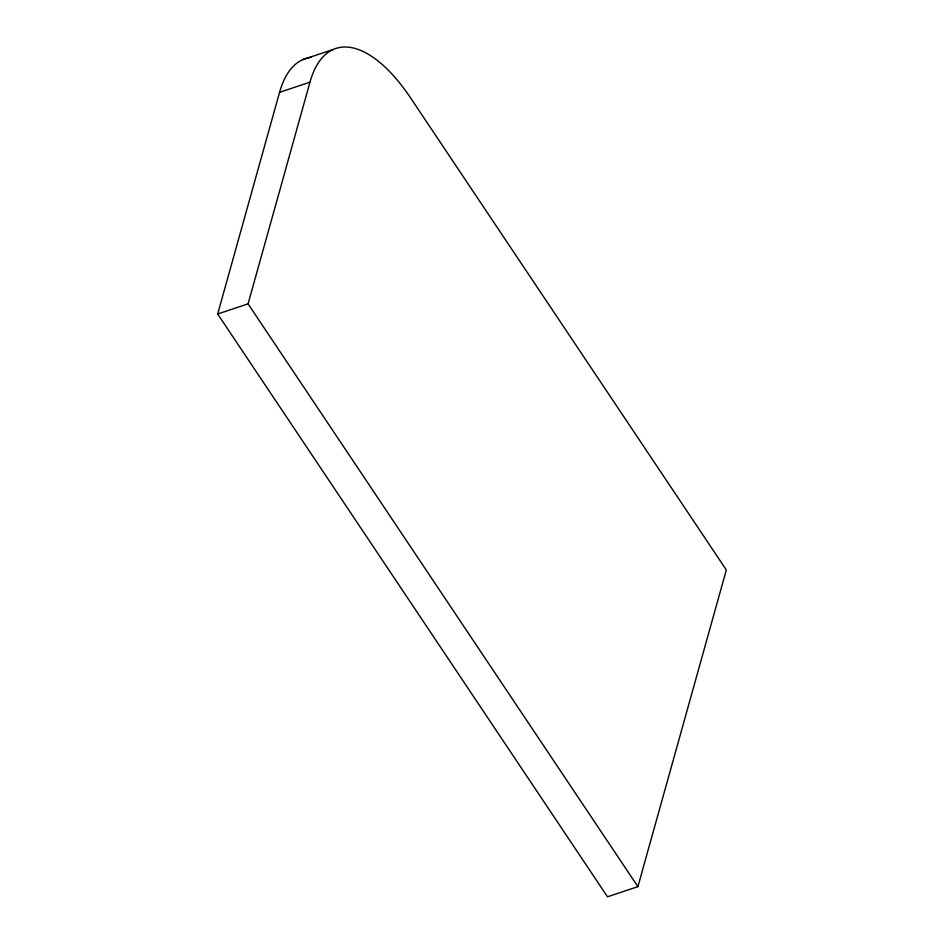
<?xml version="1.0" encoding="UTF-8"?>
<svg xmlns="http://www.w3.org/2000/svg" width="944" height="944" viewBox="0 0 944 944"><rect width="100%" height="100%" fill="white"/><g stroke="black" fill="none" stroke-linecap="round" stroke-linejoin="round"><path stroke-width="1.42" d="M279.566 92.323L309.974 82.175A152.196 65.49 71.5 0 1 410.522 97.822L726.325 569.952L637.908 886.652L607.499 896.8L217.675 314.01L279.566 92.323A152.196 65.49 71.5 0 1 311.013 57.348M637.908 886.652L248.071 303.862L309.974 82.175M302.741 59.649L333.149 49.489M217.675 314.01L248.071 303.862"/></g></svg>
